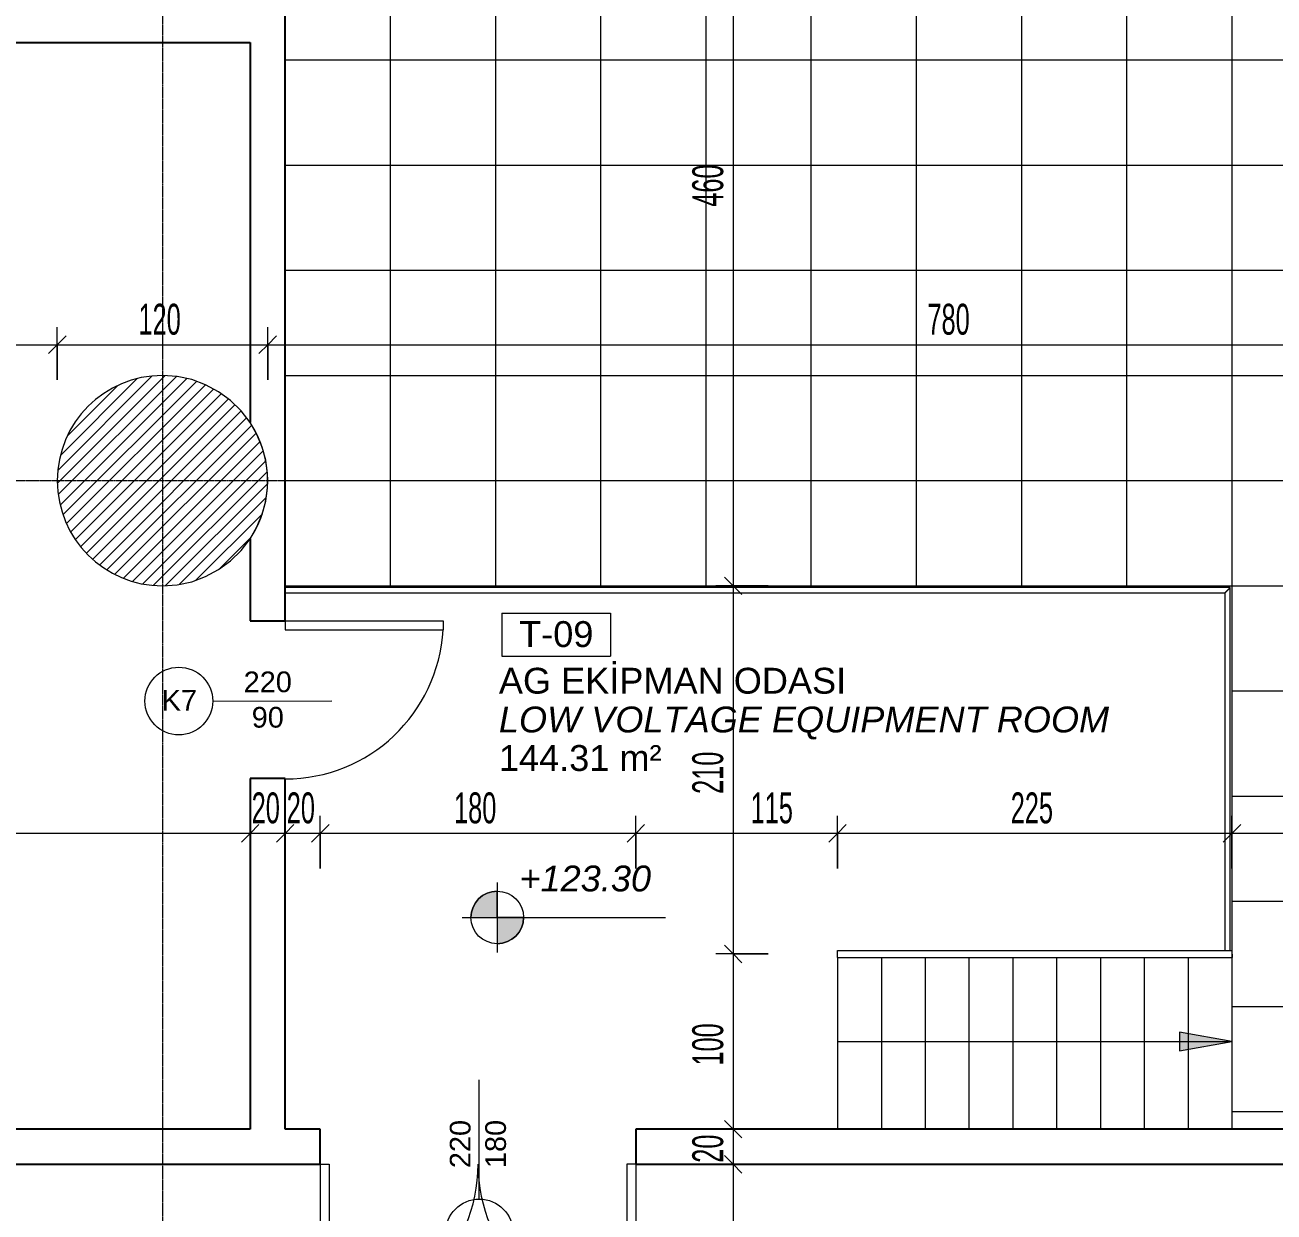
# Model space of a CAD drawing. Header units: centimetres. Extents: x -9345 to 11316, y -7197 to -3465.
# Drawn here: x 7437 to 8150, y -5278 to -4601 of the extents above; entities that cross this region are included whole.
import ezdxf

# ---------------------------------------------------------------- set-up
doc = ezdxf.new("R2010")
doc.units = ezdxf.units.CM
for name, pattern in [('Grid Line 1_4_', [1.11125, 0.635, -0.15875, 0.15875, -0.15875]), ('Hidden 1_16_', [0.238125, 0.15875, -0.079375]), ('Overhead', [0.396875, 0.238125, -0.15875])]:
    doc.linetypes.add(name, pattern=pattern)
for name, color, linetype, lineweight in [('A-ANNO-DIMS', 211, 'Continuous', 9), ('A-ANNO-DIMS-100', 211, 'Continuous', 9), ('A-AREA-IDEN', 2, 'Continuous', 9), ('A-DETL', 90, 'Continuous', 9), ('A-DOOR', 31, 'Continuous', 9), ('A-DOOR-IDEN', 31, 'Continuous', 9), ('A-FLOR', 192, 'Continuous', 9), ('A-FLOR-HRAL', 11, 'Continuous', 9), ('A-FLOR-PATT', 8, 'Continuous', 9), ('A-WALL', 113, 'Continuous', 9), ('G-ANNO-DIMS', 111, 'Continuous', 9), ('S-COLS', 52, 'Continuous', 9), ('S-GRID', 1, 'Continuous', 9), ('S-STRS', 31, 'Continuous', 9), ('S-STRS-ANNO', 31, 'Continuous', 9)]:
    doc.layers.add(name, color=color, linetype=linetype, lineweight=lineweight)
doc.styles.add('Arial_2', font='arial.ttf', dxfattribs={"height": 14.752994})
doc.styles.add('Arial_5', font='arial.ttf', dxfattribs={"height": 11.802395})
doc.styles.add('Arial_I', font='ariali.ttf', dxfattribs={"height": 14.752994})
doc.styles.add('Swis721 LtCn BT_1', font='swisscl.ttf', dxfattribs={"width": 0.8, "height": 17.639445})
doc.dimstyles.new('IUAS_DIMENSION_INSIDE_100_4', dxfattribs={"dimscale": 30.48, "dimtxt": 18, "dimasz": 0.328084, "dimexe": 0.328084, "dimexo": 0.0625, "dimgap": 0, "dimtad": 1, "dimdec": 0, "dimdsep": 46, "dimtxsty": 'Swis721 LtCn BT_1', "dimblk1": 'OBLIQUE', "dimblk2": 'OBLIQUE', "dimsah": 1, "dimcen": 0.09, "dimdle": 0.328084, "dimazin": 0, "dimtfac": 1, "dimtdec": 4, "dimtix": 1, "dimtmove": 2, "dimatfit": 3, "dimfxl": 0.656168, "dimfxlon": 1, "dimtvp": 1, "dimtolj": 1, "dimtzin": 0, "dimarcsym": 2})
doc.dimstyles.new('IUAS_DIMENSION_INSIDE_100_5', dxfattribs={"dimscale": 30.48, "dimtxt": 18, "dimasz": 0.328084, "dimexe": 0.328084, "dimexo": 0.0625, "dimgap": 0, "dimtad": 1, "dimdec": 0, "dimdsep": 46, "dimtxsty": 'Swis721 LtCn BT_1', "dimblk1": 'OBLIQUE', "dimblk2": 'OBLIQUE', "dimsah": 1, "dimcen": 0.09, "dimdle": 0.328084, "dimazin": 0, "dimtfac": 1, "dimtdec": 4, "dimtix": 1, "dimtmove": 0, "dimatfit": 3, "dimfxl": 0.656168, "dimfxlon": 1, "dimtvp": 1, "dimtolj": 1, "dimtzin": 0, "dimarcsym": 2})

# ---------------------------------------------------------------- blocks, each defined once
blk = doc.blocks.new('M_Double-Flush - IUAS_A_DOOR_K5 _yangına dayanıklı saç kapı 180x220_-1640896-_123_30 TEKNİK KAT _ TECHNICAL LEVEL')
at = {"layer": 'A-DOOR', "lineweight": 18}
for p, q in [((-90, 100), (-84.9, 100)), ((-90, 10), (-90, 100)), ((-84.9, 10), (-84.9, 100)), ((84.9, 10), (84.9, 99.86)), ((90, 10), (90, 100)), ((-90, 10), (-84.9, 10)), ((90, 10), (84.9, 10))]:
    blk.add_line(p, q, dxfattribs=at)
at = {"layer": 'A-DOOR'}
for centre, start, end in [((-90, 10), 0, 90), ((90, 10), 90, 180)]:
    blk.add_arc(centre, 90, start, end, dxfattribs=at)
blk = doc.blocks.new('M_Single-Flush1 - K1-KAPI 900 x 2200mm-1465063-_123_30 TEKNİK KAT _ TECHNICAL LEVEL')
at = {"layer": 'A-DOOR', "lineweight": 18}
for p, q in [((39.9, -10), (39.9, -100.02)), ((45, -10), (39.9, -10)), ((45, -10), (45, -100.02)), ((45, -100.02), (39.9, -100.02))]:
    blk.add_line(p, q, dxfattribs=at)
at = {"layer": 'A-DOOR'}
blk.add_arc((45, -10), 90.17, 180, 266.7576, dxfattribs=at)
blk = doc.blocks.new('Railing - Railing-1580646-_123_30 TEKNİK KAT _ TECHNICAL LEVEL')
at = {"layer": 'A-FLOR-HRAL'}
for p, q in [((-5776.41, 642.44), (-5772.7, 643.92)), ((-5776.41, 642.44), (-5693.45, 433.29)), ((-5772.7, 643.92), (-5689.74, 434.77)), ((-5689.74, 434.77), (-5693.45, 433.29))]:
    blk.add_line(p, q, dxfattribs=at)
blk = doc.blocks.new('Railing - Railing-1580900-_123_30 TEKNİK KAT _ TECHNICAL LEVEL')
at = {"layer": 'A-FLOR-HRAL'}
for p, q in [((-5699.17, 1011.95), (-5501.55, 513.72)), ((-5497.65, 512.04), (-5696.38, 1013.06)), ((-5501.55, 513.72), (-5691.21, 438.49)), ((-5690.1, 435.7), (-5497.65, 512.04))]:
    blk.add_line(p, q, dxfattribs=at)
blk.add_open_spline([(-5501.55, 513.72), (-5501.55, 513.72), (-5501.51, 513.7), (-5501.4, 513.66), (-5501.29, 513.61), (-5501.17, 513.56), (-5501.06, 513.51), (-5500.95, 513.46), (-5500.79, 513.39), (-5500.61, 513.31), (-5500.46, 513.25), (-5500.34, 513.2), (-5500.23, 513.15), (-5500.1, 513.1), (-5499.98, 513.04), (-5499.85, 512.99), (-5499.73, 512.93), (-5499.6, 512.88), (-5499.47, 512.82), (-5499.34, 512.77), (-5499.22, 512.71), (-5499.09, 512.66), (-5498.97, 512.61), (-5498.85, 512.56), (-5498.74, 512.5), (-5498.62, 512.46), (-5498.52, 512.41), (-5498.38, 512.35), (-5498.25, 512.29), (-5498.13, 512.24), (-5498.03, 512.2), (-5497.91, 512.15), (-5497.79, 512.1), (-5497.69, 512.05), (-5497.65, 512.04), (-5497.65, 512.04)], degree=3, knots=[0, 0, 0, 0, 0.083333, 0.125, 0.166667, 0.208333, 0.229167, 0.25, 0.291667, 0.333333, 0.354167, 0.375, 0.395833, 0.416667, 0.4375, 0.458333, 0.479167, 0.5, 0.520833, 0.541667, 0.5625, 0.583333, 0.604167, 0.625, 0.645833, 0.666667, 0.6875, 0.708333, 0.75, 0.770833, 0.791667, 0.833333, 0.875, 0.916667, 1, 1, 1, 1], dxfattribs=at)
blk = doc.blocks.new('IUAS_A_ROOM_100S - No_İsmi_Alan-1315501-_123_30 TEKNİK KAT _ TECHNICAL LEVEL')
at = {"layer": 'A-AREA-IDEN'}
for p, q in [((-0.101, 0.1926), (-0.101, -0.0511)), ((-0.101, 0.1926), (0.5191, 0.1926)), ((0.5191, 0.1926), (0.5191, -0.0511)), ((-0.101, -0.0511), (0.5191, -0.0511))]:
    blk.add_line(p, q, dxfattribs=at)
blk = doc.blocks.new('DIMBLOCK334-_123_30 TEKNİK KAT _ TECHNICAL LEVEL')
at = {"layer": 'A-ANNO-DIMS-100', "transparency": 16777216}
for p, q in [((7115.78, -4762.94), (7115.78, -4792.94)), ((7115.78, -4782.94), (7115.78, -4762.94)), ((7455.78, -4802.94), (7455.78, -4772.94)), ((7115.78, -4782.94), (7120.78, -4777.94)), ((7455.78, -4782.94), (7460.78, -4777.94)), ((7115.78, -4782.94), (7110.78, -4787.94)), ((7115.78, -4782.94), (7455.78, -4782.94)), ((7455.78, -4782.94), (7450.78, -4787.94)), ((7455.78, -4782.94), (7455.78, -4802.94))]:
    blk.add_line(p, q, dxfattribs=at)
at = {"layer": 'A-ANNO-DIMS-100', "color": 0, "transparency": 16777216, "insert": (7272.07, -4759.59), "char_height": 17.639, "width": 32.9143, "attachment_point": 1, "line_spacing_factor": 0.971848, "style": 'Swis721 LtCn BT_1'}
blk.add_mtext('340', dxfattribs=at)
blk = doc.blocks.new('_Oblique')
at = {"color": 0, "linetype": 'ByBlock', "lineweight": -2}
blk.add_line((-0.5, -0.5), (0.5, 0.5), dxfattribs=at)
blk = doc.blocks.new('DIMBLOCK335-_123_30 TEKNİK KAT _ TECHNICAL LEVEL')
at = {"layer": 'A-ANNO-DIMS-100', "transparency": 16777216}
for p, q in [((7455.78, -4802.94), (7455.78, -4772.94)), ((7575.78, -4802.94), (7575.78, -4772.94)), ((7455.78, -4782.94), (7460.78, -4777.94)), ((7575.78, -4782.94), (7580.78, -4777.94)), ((7455.78, -4782.94), (7450.78, -4787.94)), ((7455.78, -4782.94), (7575.78, -4782.94)), ((7455.78, -4782.94), (7455.78, -4802.94)), ((7575.78, -4782.94), (7570.78, -4787.94)), ((7575.78, -4782.94), (7575.78, -4802.94))]:
    blk.add_line(p, q, dxfattribs=at)
at = {"layer": 'A-ANNO-DIMS-100', "color": 0, "transparency": 16777216, "insert": (7502.07, -4759.59), "char_height": 17.639, "width": 32.9143, "attachment_point": 1, "line_spacing_factor": 0.971848, "style": 'Swis721 LtCn BT_1'}
blk.add_mtext('120', dxfattribs=at)
blk = doc.blocks.new('DIMBLOCK336-_123_30 TEKNİK KAT _ TECHNICAL LEVEL')
at = {"layer": 'A-ANNO-DIMS-100', "transparency": 16777216}
for p, q in [((7575.78, -4802.94), (7575.78, -4772.94)), ((8355.78, -4802.94), (8355.78, -4772.94)), ((7575.78, -4782.94), (7580.78, -4777.94)), ((8355.78, -4782.94), (8360.78, -4777.94)), ((7575.78, -4782.94), (7570.78, -4787.94)), ((7575.78, -4782.94), (8355.78, -4782.94)), ((7575.78, -4782.94), (7575.78, -4802.94)), ((8355.78, -4782.94), (8350.78, -4787.94)), ((8355.78, -4782.94), (8355.78, -4802.94))]:
    blk.add_line(p, q, dxfattribs=at)
at = {"layer": 'A-ANNO-DIMS-100', "color": 0, "transparency": 16777216, "insert": (7952.07, -4759.59), "char_height": 17.639, "width": 32.9143, "attachment_point": 1, "line_spacing_factor": 0.971848, "style": 'Swis721 LtCn BT_1'}
blk.add_mtext('780', dxfattribs=at)
blk = doc.blocks.new('DIMBLOCK427-_123_30 TEKNİK KAT _ TECHNICAL LEVEL')
at = {"layer": 'A-ANNO-DIMS-100', "transparency": 16777216}
for p, q in [((8125.78, -5081.74), (8125.78, -5051.74)), ((8125.78, -5061.74), (8130.78, -5056.74)), ((8925.78, -5081.74), (8925.78, -5051.74)), ((8925.78, -5061.74), (8930.78, -5056.74)), ((8125.78, -5061.74), (8120.78, -5066.74)), ((8925.78, -5061.74), (8125.78, -5061.74)), ((8125.78, -5061.74), (8125.78, -5081.74)), ((8925.78, -5061.74), (8920.78, -5066.74)), ((8925.78, -5061.74), (8925.78, -5081.74))]:
    blk.add_line(p, q, dxfattribs=at)
at = {"layer": 'A-ANNO-DIMS-100', "color": 0, "transparency": 16777216, "insert": (8512.07, -5038.38), "char_height": 17.639, "width": 32.9143, "attachment_point": 1, "line_spacing_factor": 0.971848, "style": 'Swis721 LtCn BT_1'}
blk.add_mtext('800', dxfattribs=at)
blk = doc.blocks.new('DIMBLOCK428-_123_30 TEKNİK KAT _ TECHNICAL LEVEL')
at = {"layer": 'A-ANNO-DIMS-100', "transparency": 16777216}
for p, q in [((7900.78, -5081.74), (7900.78, -5051.74)), ((7900.78, -5061.74), (7905.78, -5056.74)), ((8125.78, -5081.74), (8125.78, -5051.74)), ((8125.78, -5061.74), (8130.78, -5056.74)), ((7900.78, -5061.74), (7895.78, -5066.74)), ((8125.78, -5061.74), (7900.78, -5061.74)), ((7900.78, -5061.74), (7900.78, -5081.74)), ((8125.78, -5061.74), (8120.78, -5066.74)), ((8125.78, -5061.74), (8125.78, -5081.74))]:
    blk.add_line(p, q, dxfattribs=at)
at = {"layer": 'A-ANNO-DIMS-100', "color": 0, "transparency": 16777216, "insert": (7999.57, -5038.38), "char_height": 17.639, "width": 32.9143, "attachment_point": 1, "line_spacing_factor": 0.971848, "style": 'Swis721 LtCn BT_1'}
blk.add_mtext('225', dxfattribs=at)
blk = doc.blocks.new('DIMBLOCK429-_123_30 TEKNİK KAT _ TECHNICAL LEVEL')
at = {"layer": 'A-ANNO-DIMS-100', "transparency": 16777216}
for p, q in [((7785.78, -5081.74), (7785.78, -5051.74)), ((7785.78, -5061.74), (7790.78, -5056.74)), ((7900.78, -5081.74), (7900.78, -5051.74)), ((7900.78, -5061.74), (7905.78, -5056.74)), ((7785.78, -5061.74), (7780.78, -5066.74)), ((7900.78, -5061.74), (7785.78, -5061.74)), ((7785.78, -5061.74), (7785.78, -5081.74)), ((7900.78, -5061.74), (7895.78, -5066.74)), ((7900.78, -5061.74), (7900.78, -5081.74))]:
    blk.add_line(p, q, dxfattribs=at)
at = {"layer": 'A-ANNO-DIMS-100', "color": 0, "transparency": 16777216, "insert": (7851.22, -5038.38), "char_height": 17.639, "width": 32.9143, "attachment_point": 1, "line_spacing_factor": 0.971848, "style": 'Swis721 LtCn BT_1'}
blk.add_mtext('115', dxfattribs=at)
blk = doc.blocks.new('DIMBLOCK430-_123_30 TEKNİK KAT _ TECHNICAL LEVEL')
at = {"layer": 'A-ANNO-DIMS-100', "transparency": 16777216}
for p, q in [((7605.78, -5081.74), (7605.78, -5051.74)), ((7605.78, -5061.74), (7610.78, -5056.74)), ((7785.78, -5081.74), (7785.78, -5051.74)), ((7785.78, -5061.74), (7790.78, -5056.74)), ((7605.78, -5061.74), (7600.78, -5066.74)), ((7785.78, -5061.74), (7605.78, -5061.74)), ((7605.78, -5061.74), (7605.78, -5081.74)), ((7785.78, -5061.74), (7780.78, -5066.74)), ((7785.78, -5061.74), (7785.78, -5081.74))]:
    blk.add_line(p, q, dxfattribs=at)
at = {"layer": 'A-ANNO-DIMS-100', "color": 0, "transparency": 16777216, "insert": (7682.07, -5038.38), "char_height": 17.639, "width": 32.9143, "attachment_point": 1, "line_spacing_factor": 0.971848, "style": 'Swis721 LtCn BT_1'}
blk.add_mtext('180', dxfattribs=at)
blk = doc.blocks.new('DIMBLOCK431-_123_30 TEKNİK KAT _ TECHNICAL LEVEL')
at = {"layer": 'A-ANNO-DIMS-100', "transparency": 16777216}
for p, q in [((7585.78, -5081.74), (7585.78, -5051.74)), ((7585.78, -5061.74), (7590.78, -5056.74)), ((7605.78, -5081.74), (7605.78, -5051.74)), ((7605.78, -5061.74), (7610.78, -5056.74)), ((7585.78, -5061.74), (7580.78, -5066.74)), ((7605.78, -5061.74), (7585.78, -5061.74)), ((7585.78, -5061.74), (7585.78, -5081.74)), ((7605.78, -5061.74), (7600.78, -5066.74)), ((7605.78, -5061.74), (7605.78, -5081.74))]:
    blk.add_line(p, q, dxfattribs=at)
at = {"layer": 'A-ANNO-DIMS-100', "color": 0, "transparency": 16777216, "insert": (7586.64, -5038.38), "char_height": 17.639, "width": 21.9429, "attachment_point": 1, "line_spacing_factor": 0.971848, "style": 'Swis721 LtCn BT_1'}
blk.add_mtext('20', dxfattribs=at)
blk = doc.blocks.new('DIMBLOCK432-_123_30 TEKNİK KAT _ TECHNICAL LEVEL')
at = {"layer": 'A-ANNO-DIMS-100', "transparency": 16777216}
for p, q in [((7565.78, -5081.74), (7565.78, -5051.74)), ((7565.78, -5061.74), (7570.78, -5056.74)), ((7585.78, -5081.74), (7585.78, -5051.74)), ((7585.78, -5061.74), (7590.78, -5056.74)), ((7565.78, -5061.74), (7560.78, -5066.74)), ((7585.78, -5061.74), (7565.78, -5061.74)), ((7565.78, -5061.74), (7565.78, -5081.74)), ((7585.78, -5061.74), (7580.78, -5066.74)), ((7585.78, -5061.74), (7585.78, -5081.74))]:
    blk.add_line(p, q, dxfattribs=at)
at = {"layer": 'A-ANNO-DIMS-100', "color": 0, "transparency": 16777216, "insert": (7566.64, -5038.38), "char_height": 17.639, "width": 21.9429, "attachment_point": 1, "line_spacing_factor": 0.971848, "style": 'Swis721 LtCn BT_1'}
blk.add_mtext('20', dxfattribs=at)
blk = doc.blocks.new('DIMBLOCK433-_123_30 TEKNİK KAT _ TECHNICAL LEVEL')
at = {"layer": 'A-ANNO-DIMS-100', "transparency": 16777216}
for p, q in [((7115.78, -5081.74), (7115.78, -5051.74)), ((7115.78, -5061.74), (7120.78, -5056.74)), ((7565.78, -5081.74), (7565.78, -5051.74)), ((7565.78, -5061.74), (7570.78, -5056.74)), ((7115.78, -5061.74), (7110.78, -5066.74)), ((7565.78, -5061.74), (7115.78, -5061.74)), ((7115.78, -5061.74), (7115.78, -5081.74)), ((7565.78, -5061.74), (7560.78, -5066.74)), ((7565.78, -5061.74), (7565.78, -5081.74))]:
    blk.add_line(p, q, dxfattribs=at)
at = {"layer": 'A-ANNO-DIMS-100', "color": 0, "transparency": 16777216, "insert": (7327.07, -5038.38), "char_height": 17.639, "width": 32.9143, "attachment_point": 1, "line_spacing_factor": 0.971848, "style": 'Swis721 LtCn BT_1'}
blk.add_mtext('450', dxfattribs=at)
blk = doc.blocks.new('DIMBLOCK466-_123_30 TEKNİK KAT _ TECHNICAL LEVEL')
at = {"layer": 'A-ANNO-DIMS-100', "transparency": 16777216}
for p, q in [((7841.29, -4460.53), (7836.29, -4455.53)), ((7821.29, -4460.53), (7851.29, -4460.53)), ((7841.29, -4460.53), (7821.29, -4460.53)), ((7841.29, -4460.53), (7841.29, -4920.53)), ((7841.29, -4460.53), (7846.29, -4465.53)), ((7841.29, -4920.53), (7836.29, -4915.53)), ((7861.29, -4920.53), (7831.29, -4920.53)), ((7841.29, -4920.53), (7846.29, -4925.53)), ((7841.29, -4920.53), (7861.29, -4920.53))]:
    blk.add_line(p, q, dxfattribs=at)
at = {"layer": 'A-ANNO-DIMS-100', "color": 0, "transparency": 16777216, "insert": (7817.94, -4704.24), "char_height": 17.639, "width": 32.9143, "attachment_point": 1, "rotation": 90, "line_spacing_factor": 0.971848, "style": 'Swis721 LtCn BT_1'}
blk.add_mtext('460', dxfattribs=at)
blk = doc.blocks.new('DIMBLOCK467-_123_30 TEKNİK KAT _ TECHNICAL LEVEL')
at = {"layer": 'A-ANNO-DIMS-100', "transparency": 16777216}
for p, q in [((7841.29, -4920.53), (7836.29, -4915.53)), ((7861.29, -4920.53), (7831.29, -4920.53)), ((7841.29, -4920.53), (7841.29, -5130.53)), ((7841.29, -4920.53), (7846.29, -4925.53)), ((7841.29, -4920.53), (7861.29, -4920.53)), ((7841.29, -5130.53), (7836.29, -5125.53)), ((7861.29, -5130.53), (7831.29, -5130.53)), ((7841.29, -5130.53), (7846.29, -5135.53)), ((7841.29, -5130.53), (7861.29, -5130.53))]:
    blk.add_line(p, q, dxfattribs=at)
at = {"layer": 'A-ANNO-DIMS-100', "color": 0, "transparency": 16777216, "insert": (7817.94, -5039.24), "char_height": 17.639, "width": 32.9143, "attachment_point": 1, "rotation": 90, "line_spacing_factor": 0.971848, "style": 'Swis721 LtCn BT_1'}
blk.add_mtext('210', dxfattribs=at)
blk = doc.blocks.new('DIMBLOCK468-_123_30 TEKNİK KAT _ TECHNICAL LEVEL')
at = {"layer": 'A-ANNO-DIMS-100', "transparency": 16777216}
for p, q in [((7841.29, -5130.53), (7836.29, -5125.53)), ((7861.29, -5130.53), (7831.29, -5130.53)), ((7841.29, -5130.53), (7841.29, -5230.53)), ((7841.29, -5130.53), (7846.29, -5135.53)), ((7841.29, -5130.53), (7861.29, -5130.53)), ((7841.29, -5230.53), (7836.29, -5225.53)), ((7861.29, -5230.53), (7831.29, -5230.53)), ((7841.29, -5230.53), (7846.29, -5235.53)), ((7841.29, -5230.53), (7861.29, -5230.53))]:
    blk.add_line(p, q, dxfattribs=at)
at = {"layer": 'A-ANNO-DIMS-100', "color": 0, "transparency": 16777216, "insert": (7817.94, -5194.24), "char_height": 17.639, "width": 32.9143, "attachment_point": 1, "rotation": 90, "line_spacing_factor": 0.971848, "style": 'Swis721 LtCn BT_1'}
blk.add_mtext('100', dxfattribs=at)
blk = doc.blocks.new('DIMBLOCK469-_123_30 TEKNİK KAT _ TECHNICAL LEVEL')
at = {"layer": 'A-ANNO-DIMS-100', "transparency": 16777216}
for p, q in [((7841.29, -5230.53), (7836.29, -5225.53)), ((7861.29, -5230.53), (7831.29, -5230.53)), ((7841.29, -5230.53), (7841.29, -5250.53)), ((7841.29, -5230.53), (7846.29, -5235.53)), ((7841.29, -5230.53), (7861.29, -5230.53)), ((7841.29, -5250.53), (7836.29, -5245.53)), ((7821.29, -5250.53), (7851.29, -5250.53)), ((7841.29, -5250.53), (7821.29, -5250.53)), ((7841.29, -5250.53), (7846.29, -5255.53))]:
    blk.add_line(p, q, dxfattribs=at)
at = {"layer": 'A-ANNO-DIMS-100', "color": 0, "transparency": 16777216, "insert": (7817.94, -5249.67), "char_height": 17.639, "width": 21.9429, "attachment_point": 1, "rotation": 90, "line_spacing_factor": 0.971848, "style": 'Swis721 LtCn BT_1'}
blk.add_mtext('20', dxfattribs=at)
blk = doc.blocks.new('DIMBLOCK470-_123_30 TEKNİK KAT _ TECHNICAL LEVEL')
at = {"layer": 'A-ANNO-DIMS-100', "transparency": 16777216}
for p, q in [((7841.29, -5250.53), (7836.29, -5245.53)), ((7821.29, -5250.53), (7851.29, -5250.53)), ((7841.29, -5250.53), (7821.29, -5250.53)), ((7841.29, -5250.53), (7841.29, -5560.53)), ((7841.29, -5250.53), (7846.29, -5255.53)), ((7841.29, -5560.53), (7836.29, -5555.53)), ((7861.29, -5560.53), (7831.29, -5560.53)), ((7841.29, -5560.53), (7846.29, -5565.53)), ((7841.29, -5560.53), (7861.29, -5560.53))]:
    blk.add_line(p, q, dxfattribs=at)
at = {"layer": 'A-ANNO-DIMS-100', "color": 0, "transparency": 16777216, "insert": (7817.94, -5419.24), "char_height": 17.639, "width": 32.9143, "attachment_point": 1, "rotation": 90, "line_spacing_factor": 0.971848, "style": 'Swis721 LtCn BT_1'}
blk.add_mtext('310', dxfattribs=at)
blk = doc.blocks.new('Spot Elevations - IUAS_A_PLAN_ELEVATION-1314357-_123_30 TEKNİK KAT _ TECHNICAL LEVEL')
at = {"layer": 'G-ANNO-DIMS'}
h = blk.add_hatch(color=256, dxfattribs=at)
edge = h.paths.add_edge_path(flags=0)
edge.add_line((0, 0), (-0.15, 0))
edge.add_arc((0, 0), 0.15, 90, 180, ccw=False)
edge.add_line((0, 0.15), (0, 0))
h = blk.add_hatch(color=256, dxfattribs=at)
edge = h.paths.add_edge_path(flags=0)
edge.add_line((0, 0), (0.15, 0))
edge.add_arc((0, 0), 0.15, 270, 360, ccw=False)
edge.add_line((0, -0.15), (0, 0))
for p, q in [((0, 0.2), (0, -0.2)), ((0, 0), (0, 0.15)), ((-0.2, 0), (0.9596, 0)), ((-0.15, 0), (0, 0)), ((0, 0), (0, -0.15)), ((0.15, 0), (0, 0))]:
    blk.add_line(p, q, dxfattribs=at)
blk.add_circle((0, 0), 0.15, dxfattribs=at)
for start, end in [(90, 180), (270, 360)]:
    blk.add_arc((0, 0), 0.15, start, end, dxfattribs=at)
blk = doc.blocks.new('DOOR TAG SOLA C_2mm - TR_Kapi_pozu_04_saga_uste_2mm-1642461-_123_30 TEKNİK KAT _ TECHNICAL LEVEL')
at = {"layer": 'A-DOOR-IDEN'}
blk.add_line((-0.3137, -0.007), (0.3666, -0.0062), dxfattribs=at)
blk.add_circle((-0.5069, -0.0072), 0.1932, dxfattribs=at)

msp = doc.modelspace()

# ---------------------------------------------------------------- hatches: boundary and pattern name
at = {"layer": 'A-FLOR-PATT'}
h = msp.add_hatch(dxfattribs=at)
h.set_pattern_fill('FP_10', color=256, style=0, pattern_type=2)
h.set_pattern_definition([(0, (18265.785, -3960.527), (0, 60), []), (90, (18265.785, -3960.527), (-60, 4e-15), [])])
h.paths.add_polyline_path([(8165.65, -5230.53), (8925.78, -5230.53), (8925.78, -4140.53), (7725.78, -4140.53), (7725.78, -4460.53), (7585.78, -4460.53), (7585.78, -4920.53), (8125.78, -4920.53), (8125.78, -5230.53)], flags=0)
h.paths.add_polyline_path([(8415.78, -4920.53), (8407.25, -4919.92), (8398.88, -4918.1), (8390.86, -4915.11), (8383.35, -4911), (8376.49, -4905.87), (8370.44, -4899.82), (8365.31, -4892.97), (8361.21, -4885.45), (8358.22, -4877.43), (8356.4, -4869.07), (8355.78, -4860.53), (8356.4, -4851.99), (8358.22, -4843.62), (8361.21, -4835.6), (8365.31, -4828.09), (8370.44, -4821.24), (8376.49, -4815.18), (8383.35, -4810.05), (8390.86, -4805.95), (8398.88, -4802.96), (8407.25, -4801.14), (8415.78, -4800.53), (8424.32, -4801.14), (8432.69, -4802.96), (8440.71, -4805.95), (8448.22, -4810.05), (8455.08, -4815.18), (8461.13, -4821.24), (8466.26, -4828.09), (8470.36, -4835.6), (8473.35, -4843.62), (8475.17, -4851.99), (8475.78, -4860.53), (8475.17, -4869.07), (8473.35, -4877.43), (8470.36, -4885.45), (8466.26, -4892.97), (8461.13, -4899.82), (8455.08, -4905.87), (8448.22, -4911), (8440.71, -4915.11), (8432.69, -4918.1), (8424.32, -4919.92)], flags=0)
at = {"layer": 'S-COLS'}
h = msp.add_hatch(dxfattribs=at)
h.set_pattern_fill('FP_7', color=256, style=0, pattern_type=2)
h.set_pattern_definition([(45, (10627.768, 0), (-3.535534, 3.535534), [])])
h.paths.add_polyline_path([(7515.78, -4920.53), (7524.2, -4919.93), (7532.45, -4918.17), (7540.37, -4915.26), (7547.8, -4911.27), (7554.61, -4906.28), (7560.64, -4900.38), (7565.79, -4893.69), (7569.67, -4886.92), (7572.64, -4879.71), (7574.64, -4872.17), (7575.66, -4864.43), (7575.66, -4856.63), (7574.64, -4848.89), (7572.64, -4841.35), (7569.67, -4834.13), (7565.79, -4827.36), (7560.64, -4820.68), (7554.61, -4814.78), (7547.8, -4809.79), (7540.37, -4805.8), (7532.45, -4802.89), (7524.2, -4801.12), (7515.78, -4800.53), (7507.25, -4801.14), (7498.88, -4802.96), (7490.86, -4805.95), (7483.35, -4810.05), (7476.49, -4815.18), (7470.44, -4821.24), (7465.31, -4828.09), (7461.21, -4835.6), (7458.22, -4843.62), (7456.4, -4851.99), (7455.78, -4860.53), (7456.4, -4869.07), (7458.22, -4877.43), (7461.21, -4885.45), (7465.31, -4892.97), (7470.44, -4899.82), (7476.49, -4905.87), (7483.35, -4911), (7490.86, -4915.11), (7498.88, -4918.1), (7507.25, -4919.92)], flags=0)
at = {"layer": 'S-STRS-ANNO'}
msp.add_hatch(color=256, dxfattribs=at).paths.add_polyline_path([(8095.78, -5185.82), (8125.78, -5180.53), (8095.78, -5175.24)], flags=0)

# ---------------------------------------------------------------- linework, layer by layer
at = {"layer": 'A-DETL', "linetype": 'Hidden 1_16_'}
msp.add_line((8125.78, -4820.53), (8125.78, -5080.53), dxfattribs=at)
at = {"layer": 'A-FLOR'}
for p, q in [((7585.78, -4920.53), (8125.78, -4920.53)), ((8125.78, -4920.53), (8125.78, -5128.57)), ((8125.78, -5132.57), (8125.78, -5230.53))]:
    msp.add_line(p, q, dxfattribs=at)
at = {"layer": 'A-WALL', "lineweight": 25}
for p, q in [((7585.78, -4940.53), (7585.78, -4140.53)), ((7115.78, -4610.53), (7565.78, -4610.53)), ((7565.78, -4610.53), (7565.78, -4827.36)), ((7565.78, -4893.69), (7565.78, -4940.53)), ((7565.78, -4940.53), (7585.78, -4940.53)), ((7585.78, -5030.53), (7565.78, -5030.53)), ((7565.78, -5030.53), (7565.78, -5230.53)), ((7585.78, -5230.53), (7585.78, -5030.53)), ((7565.78, -5230.53), (7115.78, -5230.53)), ((7605.78, -5230.53), (7585.78, -5230.53)), ((7605.78, -5250.53), (7605.78, -5230.53)), ((8925.78, -5230.53), (7785.78, -5230.53)), ((7785.78, -5230.53), (7785.78, -5250.53)), ((7095.78, -5250.53), (7605.78, -5250.53)), ((7785.78, -5250.53), (9055.78, -5250.53))]:
    msp.add_line(p, q, dxfattribs=at)
at = {"layer": 'A-WALL'}
msp.add_arc((7515.78, -4860.53), 60, 326.44269, 33.55731, dxfattribs=at)
at = {"layer": 'S-COLS', "flags": 128}
for points in [[(7565.79, -4827.36), (7560.64, -4820.68), (7554.61, -4814.78), (7547.8, -4809.79), (7540.37, -4805.8), (7532.45, -4802.89), (7524.2, -4801.12), (7515.78, -4800.53)], [(7565.79, -4893.69), (7569.67, -4886.92), (7572.64, -4879.71), (7574.64, -4872.17), (7575.66, -4864.43), (7575.66, -4856.63), (7574.64, -4848.89), (7572.64, -4841.35), (7569.67, -4834.13), (7565.79, -4827.36)], [(7515.78, -4920.53), (7524.2, -4919.93), (7532.45, -4918.17), (7540.37, -4915.26), (7547.8, -4911.27), (7554.61, -4906.28), (7560.64, -4900.38), (7565.79, -4893.69)]]:
    msp.add_lwpolyline(points, dxfattribs=at)
at = {"layer": 'S-COLS'}
msp.add_arc((7515.78, -4860.53), 60, 90, 270, dxfattribs=at)
at = {"layer": 'S-GRID', "linetype": 'Grid Line 1_4_'}
for p, q in [((7515.78, -3690.18), (7515.78, -6998.97)), ((11178.07, -4860.53), (2341.5, -4860.53))]:
    msp.add_line(p, q, dxfattribs=at)
at = {"layer": 'S-STRS'}
for p, q in [((7900.78, -5132.57), (7900.78, -5230.53)), ((7925.78, -5132.57), (7925.78, -5230.53)), ((7950.78, -5132.57), (7950.78, -5230.53)), ((7975.78, -5132.57), (7975.78, -5230.53)), ((8000.78, -5132.57), (8000.78, -5230.53)), ((8025.78, -5132.57), (8025.78, -5230.53)), ((8050.78, -5132.57), (8050.78, -5230.53)), ((8075.78, -5132.57), (8075.78, -5230.53)), ((8100.78, -5132.57), (8100.78, -5230.53)), ((8125.78, -5132.57), (8125.78, -5230.53))]:
    msp.add_line(p, q, dxfattribs=at)
at = {"layer": 'S-STRS', "linetype": 'Overhead'}
for p, q in [((7900.78, -5132.57), (7900.78, -5230.53)), ((7925.78, -5132.57), (7925.78, -5230.53)), ((7950.78, -5132.57), (7950.78, -5230.53)), ((7975.78, -5132.57), (7975.78, -5230.53)), ((8000.78, -5132.57), (8000.78, -5230.53)), ((8025.78, -5132.57), (8025.78, -5230.53)), ((8050.78, -5132.57), (8050.78, -5230.53)), ((8075.78, -5132.57), (8075.78, -5230.53)), ((8100.78, -5132.57), (8100.78, -5230.53))]:
    msp.add_line(p, q, dxfattribs=at)
at = {"layer": 'S-STRS-ANNO'}
for p, q in [((8125.78, -5180.53), (8095.78, -5175.24)), ((8095.78, -5175.24), (8095.78, -5185.82)), ((7900.78, -5180.53), (7925.78, -5180.53)), ((7925.78, -5180.53), (7950.78, -5180.53)), ((7950.78, -5180.53), (7975.78, -5180.53)), ((7975.78, -5180.53), (8000.78, -5180.53)), ((8000.78, -5180.53), (8025.78, -5180.53)), ((8025.78, -5180.53), (8050.78, -5180.53)), ((8050.78, -5180.53), (8075.78, -5180.53)), ((8075.78, -5180.53), (8100.78, -5180.53)), ((8095.78, -5185.82), (8125.78, -5180.53)), ((8100.78, -5180.53), (8125.78, -5180.53))]:
    msp.add_line(p, q, dxfattribs=at)

# ---------------------------------------------------------------- block references
at = {"layer": 'A-AREA-IDEN', "xscale": 99.99999999999994, "yscale": 99.99999999999994, "zscale": 99.99999999999994}
msp.add_blockref('IUAS_A_ROOM_100S - No_İsmi_Alan-1315501-_123_30 TEKNİK KAT _ TECHNICAL LEVEL', (7719.38, -4955.45), dxfattribs=at)
at = {"layer": 'A-DOOR'}
for name, p, rotation in [('M_Single-Flush1 - K1-KAPI 900 x 2200mm-1465063-_123_30 TEKNİK KAT _ TECHNICAL LEVEL', (7575.78, -4985.53), 89.9999999999999), ('M_Double-Flush - IUAS_A_DOOR_K5 _yangına dayanıklı saç kapı 180x220_-1640896-_123_30 TEKNİK KAT _ TECHNICAL LEVEL', (7695.78, -5240.53), 180)]:
    msp.add_blockref(name, p, dxfattribs=dict(at, rotation=rotation))
at = {"layer": 'A-DOOR-IDEN', "xscale": 99.99999999999994, "yscale": 99.99999999999994, "zscale": 99.99999999999994}
msp.add_blockref('DOOR TAG SOLA C_2mm - TR_Kapi_pozu_04_saga_uste_2mm-1642461-_123_30 TEKNİK KAT _ TECHNICAL LEVEL', (7575.78, -4985.53), dxfattribs=at)
at = {"layer": 'A-DOOR-IDEN', "xscale": 99.99999999999994, "yscale": 99.99999999999994, "zscale": 99.99999999999994, "rotation": 89.99999999999991}
msp.add_blockref('DOOR TAG SOLA C_2mm - TR_Kapi_pozu_04_saga_uste_2mm-1642461-_123_30 TEKNİK KAT _ TECHNICAL LEVEL', (7695.78, -5239.03), dxfattribs=at)
at = {"layer": 'A-FLOR-HRAL', "rotation": 68.36410604411739}
for name in ['Railing - Railing-1580900-_123_30 TEKNİK KAT _ TECHNICAL LEVEL', 'Railing - Railing-1580646-_123_30 TEKNİK KAT _ TECHNICAL LEVEL']:
    msp.add_blockref(name, (10627.77, 0), dxfattribs=at)
at = {"layer": 'G-ANNO-DIMS', "xscale": 99.99999999999994, "yscale": 99.99999999999994, "zscale": 99.99999999999994}
msp.add_blockref('Spot Elevations - IUAS_A_PLAN_ELEVATION-1314357-_123_30 TEKNİK KAT _ TECHNICAL LEVEL', (7706.71, -5109.71), dxfattribs=at)

# ---------------------------------------------------------------- texts
at = {"layer": 'A-AREA-IDEN', "char_height": 14.753, "line_spacing_factor": 0.938532}
for s, insert, width, attachment_point, style in [('T-09', (7740.38, -4940.67), 50.4, 2, 'Arial_2'), ('AG EKİPMAN ODASI', (7707.63, -4967.28), 235.8, 1, 'Arial_2'), ('LOW VOLTAGE EQUIPMENT ROOM', (7707.63, -4989.39), 416.34, 1, 'Arial_I'), ('144.31 m²', (7707.63, -5011.38), 110.52, 1, 'Arial_2')]:
    msp.add_mtext(s, dxfattribs=dict(at, insert=insert, width=width, attachment_point=attachment_point, style=style))
at = {"layer": 'A-DOOR-IDEN', "char_height": 11.802, "attachment_point": 2, "line_spacing_factor": 0.938532, "style": 'Arial_5'}
for s, insert, width, rotation in [('220', (7575.81, -4969.4), 32.832, 0.06478), ('K7', (7525.37, -4979.91), 24.048, 0.06478), ('90', (7575.83, -4989.61), 21.888, 0.06478), ('220', (7679.65, -5239), 32.832, 90), ('180', (7699.87, -5238.97), 32.832, 90)]:
    msp.add_mtext(s, dxfattribs=dict(at, insert=insert, width=width, rotation=rotation))
at = {"layer": 'G-ANNO-DIMS', "insert": (7719.36, -5080.11), "char_height": 14.753, "width": 89.64, "attachment_point": 1, "line_spacing_factor": 0.938532, "style": 'Arial_I'}
msp.add_mtext('+123.30', dxfattribs=at)

# ---------------------------------------------------------------- dimensions: what is measured, and where the dimension line sits
at = {"layer": 'A-ANNO-DIMS'}
for base, p1, p2, angle, override, picture, middle in [((7841.29, -4920.53), (7821.29, -4460.53), (7861.29, -4920.53), 90, {"dimpost": '<>', "dimfxl": 461.735855}, 'DIMBLOCK466-_123_30 TEKNİK KAT _ TECHNICAL LEVEL', (7832.26, -4690.53)), ((7575.78, -4782.94), (7455.78, -4802.94), (7575.78, -4802.94), 0, {"dimpost": '<>', "dimfxl": 120}, 'DIMBLOCK335-_123_30 TEKNİK KAT _ TECHNICAL LEVEL', (7515.78, -4773.91)), ((7841.29, -5130.53), (7861.29, -4920.53), (7861.29, -5130.53), 90, {"dimpost": '<>', "dimfxl": 210}, 'DIMBLOCK467-_123_30 TEKNİK KAT _ TECHNICAL LEVEL', (7832.26, -5025.53)), ((7115.78, -5061.74), (7565.78, -5081.74), (7115.78, -5081.74), 0, {"dimpost": '<>', "dimfxl": 450}, 'DIMBLOCK433-_123_30 TEKNİK KAT _ TECHNICAL LEVEL', (7340.78, -5052.7)), ((7585.78, -5061.74), (7605.78, -5081.74), (7585.78, -5081.74), 0, {"dimpost": '<>', "dimfxl": 20}, 'DIMBLOCK431-_123_30 TEKNİK KAT _ TECHNICAL LEVEL', (7595.78, -5052.7)), ((7900.78, -5061.74), (8125.78, -5081.74), (7900.78, -5081.74), 0, {"dimpost": '<>', "dimfxl": 225}, 'DIMBLOCK428-_123_30 TEKNİK KAT _ TECHNICAL LEVEL', (8013.28, -5052.7)), ((8125.78, -5061.74), (8925.78, -5081.74), (8125.78, -5081.74), 0, {"dimpost": '<>', "dimfxl": 800}, 'DIMBLOCK427-_123_30 TEKNİK KAT _ TECHNICAL LEVEL', (8525.78, -5052.7)), ((7841.29, -5230.53), (7861.29, -5130.53), (7861.29, -5230.53), 90, {"dimpost": '<>', "dimfxl": 100}, 'DIMBLOCK468-_123_30 TEKNİK KAT _ TECHNICAL LEVEL', (7832.26, -5180.53)), ((7841.29, -5250.53), (7861.29, -5230.53), (7821.29, -5250.53), 90, {"dimpost": '<>', "dimfxl": 44.72136}, 'DIMBLOCK469-_123_30 TEKNİK KAT _ TECHNICAL LEVEL', (7832.26, -5240.53)), ((7841.29, -5560.53), (7821.29, -5250.53), (7861.29, -5560.53), 90, {"dimpost": '<>', "dimfxl": 312.569992}, 'DIMBLOCK470-_123_30 TEKNİK KAT _ TECHNICAL LEVEL', (7832.24, -5405.53))]:
    dim = msp.add_linear_dim(base=base, p1=p1, p2=p2, angle=angle, dimstyle='IUAS_DIMENSION_INSIDE_100_5', override=override, dxfattribs=at)
    dim.commit()
    dim.dimension.update_dxf_attribs({"geometry": picture, "text_midpoint": middle})
for base, p1, p2, override, picture, middle in [((7455.78, -4782.94), (7115.78, -4762.94), (7455.78, -4802.94), {"dimpost": '<>', "dimfxl": 342.344855}, 'DIMBLOCK334-_123_30 TEKNİK KAT _ TECHNICAL LEVEL', (7285.78, -4773.9)), ((8355.78, -4782.94), (7575.78, -4802.94), (8355.78, -4802.94), {"dimpost": '<>', "dimfxl": 780}, 'DIMBLOCK336-_123_30 TEKNİK KAT _ TECHNICAL LEVEL', (7965.78, -4773.91)), ((7565.78, -5061.74), (7585.78, -5081.74), (7565.78, -5081.74), {"dimpost": '<>', "dimfxl": 20}, 'DIMBLOCK432-_123_30 TEKNİK KAT _ TECHNICAL LEVEL', (7575.78, -5052.7)), ((7605.78, -5061.74), (7785.78, -5081.74), (7605.78, -5081.74), {"dimpost": '<>', "dimfxl": 180}, 'DIMBLOCK430-_123_30 TEKNİK KAT _ TECHNICAL LEVEL', (7695.78, -5052.7))]:
    dim = msp.add_linear_dim(base=base, p1=p1, p2=p2, dimstyle='IUAS_DIMENSION_INSIDE_100_5', override=override, dxfattribs=at)
    dim.commit()
    dim.dimension.update_dxf_attribs({"geometry": picture, "text_midpoint": middle})
dim = msp.add_linear_dim(base=(7785.78, -5061.74), p1=(7900.78, -5081.74), p2=(7785.78, -5081.74), dimstyle='IUAS_DIMENSION_INSIDE_100_4', override={"dimpost": '<>', "dimfxl": 115}, dxfattribs=at)
dim.commit()
dim.dimension.update_dxf_attribs({"geometry": 'DIMBLOCK429-_123_30 TEKNİK KAT _ TECHNICAL LEVEL', "text_midpoint": (7867.68, -5050.14), "dimtype": 160})

doc.saveas('drawing.dxf')
